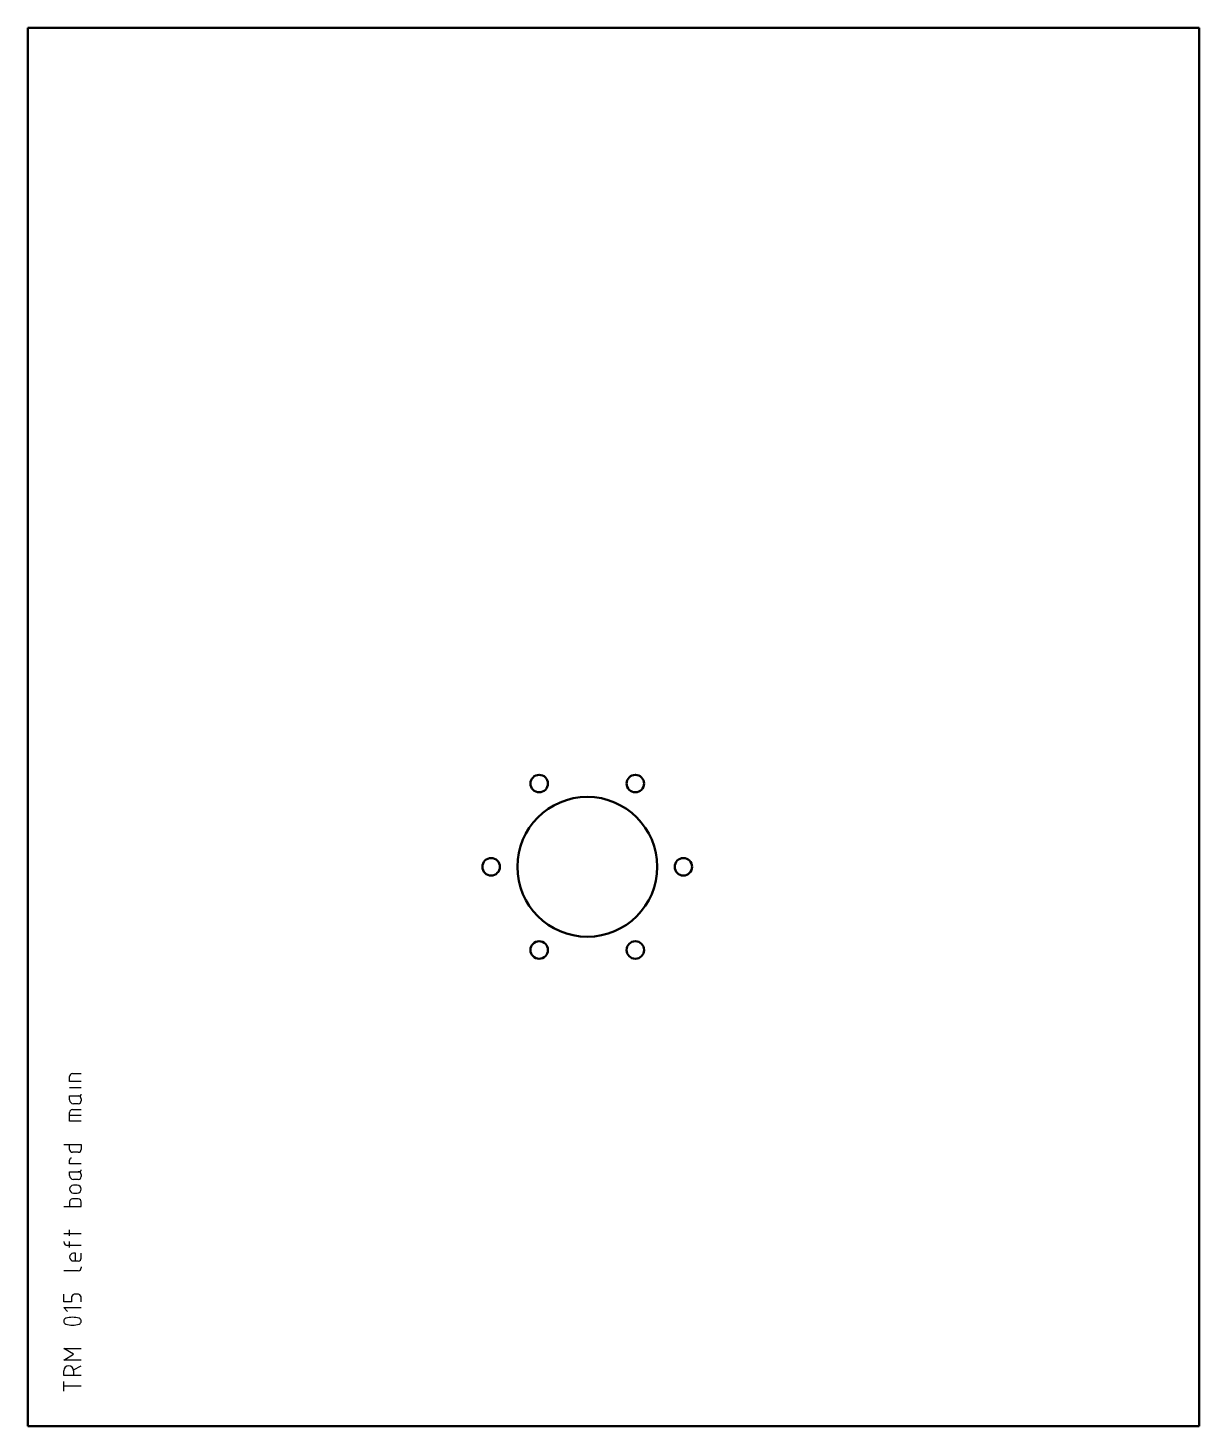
# Model space of a CAD drawing. Header units: millimetres. Extents: x 0 to 670, y 0 to 800.
import ezdxf

# ---------------------------------------------------------------- set-up
doc = ezdxf.new("R2010")
doc.units = ezdxf.units.MM
for name, color, linetype, lineweight in [('IV_INTERIOR_PROFILES', 7, 'Continuous', 50), ('IV_MARK_SURFACE', 2, 'Continuous', 25), ('IV_OUTER_PROFILE', 7, 'Continuous', 50)]:
    doc.layers.add(name, color=color, linetype=linetype, lineweight=lineweight)

msp = doc.modelspace()

# ---------------------------------------------------------------- linework, layer by layer
at = {"layer": 'IV_INTERIOR_PROFILES'}
for centre, radius in [((292.5, 367.63), 5), ((347.5, 367.63), 5), ((320, 320), 40), ((265, 320), 5), ((375, 320), 5), ((292.5, 272.37), 5), ((347.5, 272.37), 5)]:
    msp.add_circle(centre, radius, dxfattribs=at)
at = {"layer": 'IV_MARK_SURFACE'}
for p, q in [((25.46, 201.66), (30.46, 201.66)), ((23.79, 197.21), (23.79, 199.99)), ((30.46, 197.21), (23.79, 197.21)), ((30.46, 193.6), (23.79, 193.6)), ((23.79, 188.88), (28.79, 188.88)), ((23.79, 186.66), (23.79, 188.88)), ((28.79, 184.44), (26.02, 184.44)), ((28.79, 188.88), (29.35, 188.88)), ((30.46, 187.21), (30.46, 186.1)), ((23.79, 177.77), (23.79, 179.44)), ((30.46, 177.77), (23.79, 177.77)), ((23.79, 174.44), (23.79, 177.77)), ((25.46, 181.1), (30.46, 181.1)), ((30.46, 174.44), (23.79, 174.44)), ((20.46, 161.1), (23.79, 161.1)), ((23.79, 161.1), (30.46, 161.1)), ((23.79, 158.33), (23.79, 161.1)), ((30.46, 161.1), (30.46, 158.33)), ((23.79, 149.99), (23.79, 152.21)), ((28.79, 156.66), (25.46, 156.66)), ((30.46, 149.99), (23.79, 149.99)), ((23.79, 143.33), (23.79, 145.55)), ((23.79, 145.55), (28.79, 145.55)), ((28.79, 145.55), (29.35, 145.55)), ((28.79, 141.1), (26.02, 141.1)), ((28.24, 137.77), (26.02, 137.77)), ((30.46, 143.88), (30.46, 142.77)), ((23.79, 128.33), (23.79, 125.55)), ((28.79, 129.99), (25.46, 129.99)), ((26.02, 133.33), (28.24, 133.33)), ((30.46, 125.55), (30.46, 128.33)), ((20.46, 125.55), (23.79, 125.55)), ((23.79, 125.55), (30.46, 125.55)), ((23.79, 109.99), (23.79, 112.21)), ((23.79, 109.99), (20.46, 109.99)), ((30.46, 109.99), (23.79, 109.99)), ((23.79, 108.88), (23.79, 109.99)), ((23.79, 103.33), (23.79, 105.55)), ((23.79, 103.33), (22.68, 103.33)), ((30.46, 103.33), (23.79, 103.33)), ((23.79, 102.21), (23.79, 103.33)), ((27.13, 98.88), (26.02, 98.88)), ((27.13, 94.44), (27.13, 98.88)), ((30.46, 96.1), (30.46, 98.88)), ((28.79, 88.88), (20.46, 88.88)), ((26.02, 94.44), (27.13, 94.44)), ((27.13, 94.44), (28.79, 94.44)), ((30.46, 91.1), (30.46, 90.55)), ((20.46, 71.1), (20.46, 75.55)), ((24.9, 73.88), (24.9, 71.1)), ((28.24, 75.55), (27.13, 75.55)), ((30.46, 71.1), (30.46, 73.88)), ((24.9, 71.1), (20.46, 71.1)), ((22.68, 65.55), (20.46, 67.77)), ((20.46, 67.77), (30.46, 67.77)), ((26.02, 41.1), (20.46, 44.44)), ((20.46, 44.44), (30.46, 44.44)), ((20.46, 37.77), (26.02, 41.1)), ((30.46, 37.77), (20.46, 37.77)), ((26.02, 32.21), (30.46, 34.44)), ((20.46, 28.88), (20.46, 31.66)), ((26.02, 28.88), (20.46, 28.88)), ((20.46, 22.77), (20.46, 25.55)), ((26.02, 31.66), (26.02, 28.88)), ((30.46, 28.88), (26.02, 28.88)), ((30.46, 22.77), (20.46, 22.77)), ((20.46, 19.99), (20.46, 22.77))]:
    msp.add_line(p, q, dxfattribs=at)
for centre, radius, start, end in [((25.46, 199.99), 1.67, 90, 180), ((26.02, 186.66), 2.22, 180, 270), ((28.79, 187.21), 1.67, 0, 90), ((28.79, 186.1), 1.67, 270, 0), ((29.35, 189.99), 1.11, 270, 0), ((25.46, 179.44), 1.67, 90, 180), ((25.46, 158.33), 1.67, 180, 270), ((24.9, 152.21), 1.11, 90, 180), ((28.79, 158.33), 1.67, 270, 360), ((28.79, 143.88), 1.67, 0, 90), ((29.35, 146.66), 1.11, 270, 0), ((26.02, 143.33), 2.22, 180, 270), ((26.02, 135.55), 2.22, 90, 270), ((28.24, 135.55), 2.22, 270, 90), ((28.79, 142.77), 1.67, 270, 0), ((25.46, 128.33), 1.67, 90, 180), ((28.79, 128.33), 1.67, 0, 90), ((22.68, 105.55), 2.22, 180, 270), ((26.02, 96.66), 2.22, 90, 270), ((28.79, 96.1), 1.67, 270, 0), ((28.79, 90.55), 1.67, 270, 0), ((27.17, 73.17), 2.38, 91.08614, 162.65365), ((28.19, 73.17), 2.38, 17.34635, 88.91386), ((22.26, 59.99), 1.8, 112.4119, 247.5881), ((25.46, 48.22), 13.99, 73.86614, 106.13386), ((25.46, 71.77), 13.99, 253.86614, 286.13386), ((28.64, 59.99), 1.81, 293.03732, 66.96268), ((23.24, 31.66), 2.78, 0, 180)]:
    msp.add_arc(centre, radius, start, end, dxfattribs=at)
at = {"layer": 'IV_OUTER_PROFILE'}
for p, q in [((0, 800), (670, 800)), ((0, 0), (0, 800)), ((670, 800), (670, 0)), ((670, 0), (0, 0))]:
    msp.add_line(p, q, dxfattribs=at)

doc.saveas('drawing.dxf')
